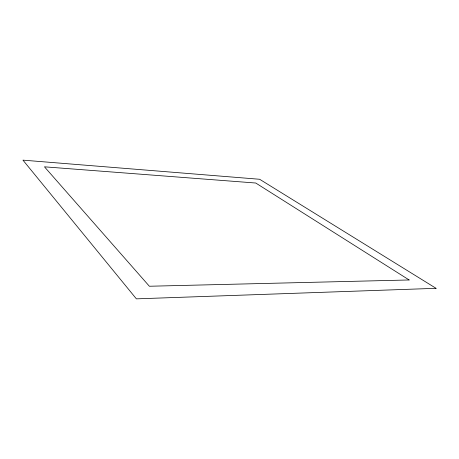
<?xml version="1.0" encoding="UTF-8"?>
<svg xmlns="http://www.w3.org/2000/svg" width="459" height="459" viewBox="0 0 459 459"><rect width="100%" height="100%" fill="white"/><g stroke="black" fill="none" stroke-linecap="round" stroke-linejoin="round"><path stroke-width="0.69" d="M436.05 288.315L136.38 298.855L22.95 160.145L259.628 179.268L436.05 288.315M409.141 279.967L149.376 286.244L44.454 166.818L255.755 183.026L409.141 279.967"/></g></svg>
